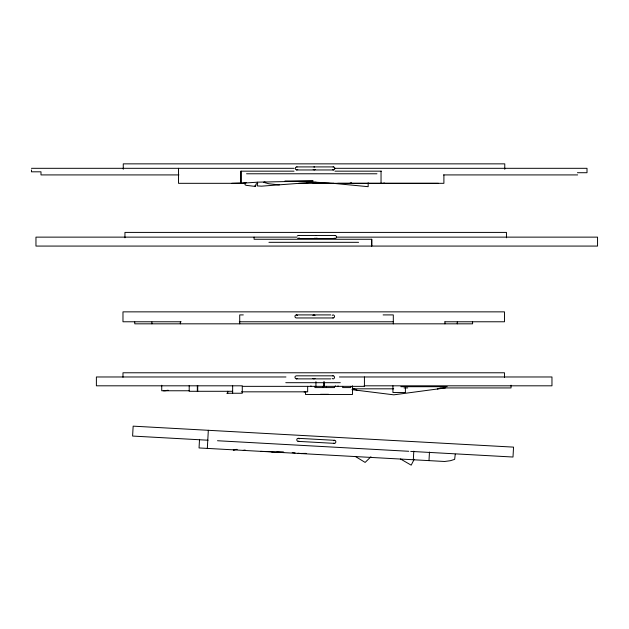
<?xml version="1.0" encoding="UTF-8"?>
<svg xmlns="http://www.w3.org/2000/svg" width="629" height="629" viewBox="0 0 629 629"><rect width="100%" height="100%" fill="white"/><g stroke="black" fill="none" stroke-linecap="round" stroke-linejoin="round"><path stroke-width="0.94" d="M257.371 182.245L257.363 185.909L261.491 186.168L314.854 182.158L333.59 183.322M245.035 182.835L245.019 184.769L246.112 185.327L255.555 186.459L255.964 184.093L257.796 183.322M199.519 439.372L199.047 447.95L444.601 461.482L450.301 460.727L454.657 459.367L455.254 454.185M207.326 448.406L208.325 430.299M413.324 459.76L413.803 451.182M428.994 460.625L429.465 452.047M414.196 459.312L411.185 465.146L400.484 458.973M370.937 456.764L365.135 462.417L355.346 456.457M265.053 181.954L263.873 182.158M297.769 169.516C295.701 171.465 293.845 166.992 296.691 166.913L333.449 166.913M315.318 169.516L314.241 169.964L313.163 169.516M297.281 235.906L298.366 235.458L335.123 235.458M299.451 238.061L297.603 238.305M317 238.061L315.915 238.509L314.838 238.061M312.872 315.357L313.957 314.909L315.035 315.357M297.486 378.43C295.418 380.38 293.554 375.906 296.401 375.827L333.158 375.827M315.035 378.43L313.957 378.878L312.872 378.43M383.619 183.322L384.177 182.897M349.803 183.322L351.367 182.583M298.917 441.204C296.66 442.344 295.779 438.177 298.311 438.319L334.62 440.324M437.336 389.013L440.591 387.936L511.039 387.936L511.039 385.2M243.266 450.388L245.153 450.002M237.188 449.405L233.343 449.837L236.457 449.365M233.343 449.837L236.127 449.444M445.403 387.936L393.785 394.831L351.965 389.642M313.847 166.96L314.634 166.96M315.522 235.505L316.316 235.505M330.775 314.909L296.401 314.909C294.435 314.83 294.435 318.038 296.401 317.959L333.158 317.959M164.672 390.766L168.533 390.342M246.592 182.599L240.482 183.322L257.819 182.158L313.163 180.995L284.945 180.995M163.265 390.766L167.919 390.31M337.671 183.322L438.476 183.322M313.163 183.322L329.352 183.322M231.794 183.322L240.852 183L240.852 171.159L294.026 171.159M306.071 453.383L299.302 453.47L306.056 453.47M307.023 182.261L316.245 182.268M31.45 168.313L294.026 168.313M334.974 168.313L587.006 168.313L587.006 172.716L577.414 172.716M296.691 169.964L333.449 169.964M334.974 171.159L381.363 171.159M246.544 173.777L376.952 173.777M178.919 174.917L40.995 174.917L40.995 171.811L31.45 171.811L31.45 169.995M443.539 174.917L577.642 174.917M298.791 183.322L443.901 183.322L443.901 174.917M296.904 237.133L35.963 237.133L35.963 246.073L597.55 246.073L597.55 237.133L336.263 237.133M298.366 238.509L335.123 238.509M268.937 242.322L358.585 242.322M243.313 314.909L239.72 314.909L239.72 323.825M383.108 314.909L393.306 314.909L393.306 323.825M181.128 321.773L122.977 321.773L122.977 311.858L504.489 311.858L504.489 321.773L444.789 321.773M239.319 321.773L393.094 321.773M285.959 376.975L96.386 376.975L96.386 385.813L242.275 385.813L242.275 393.243L226.794 393.243M339.416 376.975L551.963 376.975L551.963 385.813L364.12 385.813M296.401 378.878L330.775 378.878M285.778 382.691L340.313 382.691M242.275 386.348L364.427 386.348L364.427 376.975M400.815 386.701L447.203 386.701M404.015 387.936L407.71 387.936M352.507 388.816L393.699 388.816M189.203 390.766L161.732 390.766L161.732 385.247M232.651 391.293L189.203 391.293L189.203 385.569M241.45 391.828L307.66 391.828L307.66 386.348M304.074 392.001L305.969 392.001M320.452 394.297L328.558 394.297M271.626 451.944L283.742 452.196M260.728 451.347L272.483 451.677M298.146 441.369L334.455 443.366M208.05 440.221L132.601 436.062L133.151 426.155L513.547 447.125L512.997 457.031L410.706 451.394M217.5 440.74L408.764 451.284M333.048 183.322L368.162 186.687L368.162 182.764M279.37 184.879L268.827 183.762L263.732 182.363M292.218 452.605L295.111 452.911M298.004 453.21L301.865 453.611M296.691 166.913L297.085 166.96M298.366 235.458L298.767 235.505M296.401 314.909L297.486 315.357M298.311 438.319L299.365 438.822M353.239 388.313L356.895 390.224M255.555 186.459L254.824 185.697M506.455 237.817L506.455 232.408L124.943 232.408L124.943 237.817M504.772 169.272L504.772 163.855L123.26 163.855L123.26 169.272M504.489 377.282L504.489 372.777L122.977 372.777L122.977 377.282M472.599 321.977L472.599 323.825L134.763 323.825L134.763 321.977M457.244 321.977L457.244 323.825M444.939 321.977L444.939 323.825M405.398 387.936L405.398 392.535L392.936 392.535L392.936 385.813M381.04 171.159L381.04 183.322M371.77 246.073L371.77 239.272L254.092 239.272L254.092 237.133M371.692 239.272L371.692 246.073M352.507 385.813L352.507 394.477L305.474 394.477L305.474 391.694M350.762 386.348L350.762 387.582L342.663 387.582L342.663 386.348M338.032 385.813L338.032 386.348M335.587 385.813L335.587 386.348M334.518 386.348L334.518 387.582L314.909 387.582L314.909 386.348M326.42 386.348L326.42 387.582M323.007 386.348L323.007 387.582M315.939 381.661L315.939 386.348M310.938 385.813L310.938 386.348M241.104 171.159L241.104 183.322L178.51 183.322L178.51 168.313M232.651 385.813L232.651 393.243M227.745 391.293L227.745 393.243M197.726 385.569L197.726 391.293M197.325 385.569L197.325 391.293M180.326 321.977L180.326 323.825M151.903 321.977L151.903 323.825M333.095 166.96A1.525 1.337 -90 0 1 334.738 168.831A1.525 1.337 -90 0 1 332.497 169.516M332.812 375.875A1.525 1.337 -90 0 1 334.455 377.746A1.525 1.337 -90 0 1 332.214 378.43M332.214 315.357A1.525 1.337 -90 0 1 334.455 316.041A1.525 1.337 -90 0 1 332.812 317.912M333.677 440.717A1.525 1.297 -86.8 0 1 335.43 440.725A1.525 1.297 -86.8 0 1 335.548 442.777A1.525 1.297 -86.8 0 1 333.818 443.131M334.777 235.505A1.525 1.337 -90 0 1 336.413 237.377A1.525 1.337 -90 0 1 334.172 238.061M283.459 452.322L276.65 452.227L283.475 452.337M324.029 386.348L324.029 381.661L324.006 386.348"/></g></svg>
